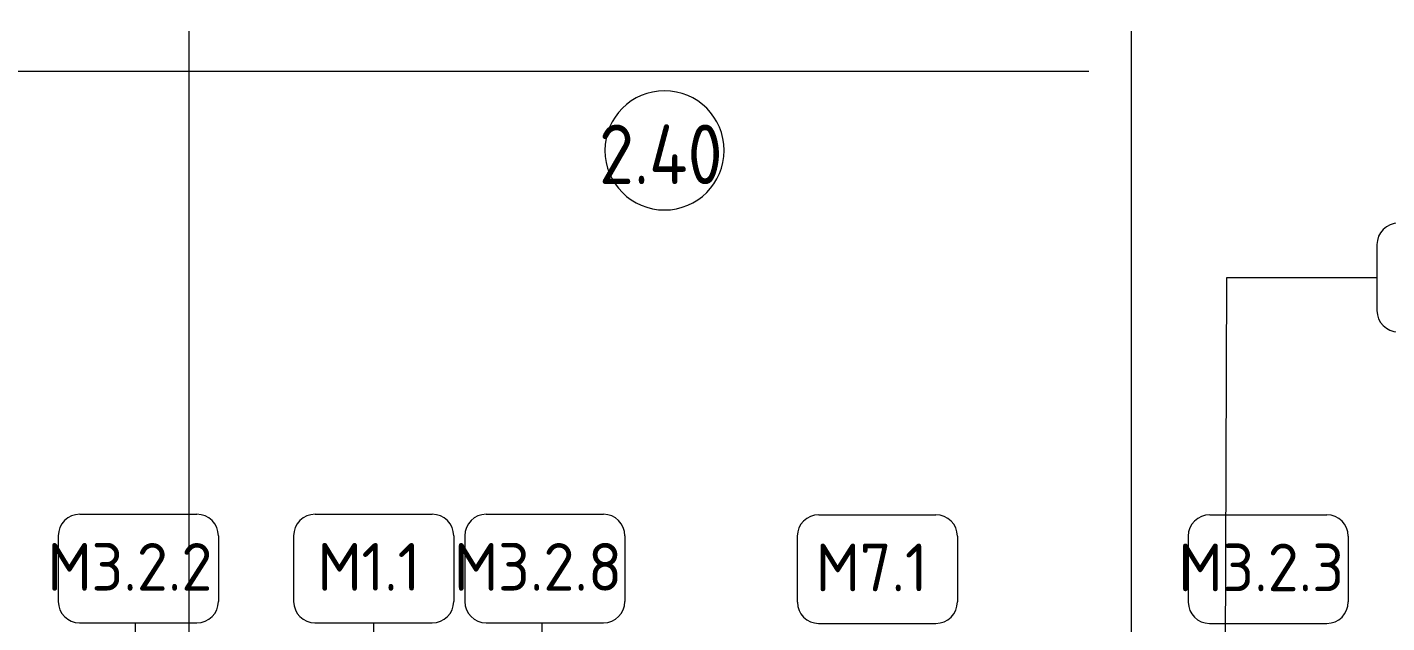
# Model space of a CAD drawing. Header units: millimetres. Extents: x -6228 to 200708, y -8553 to 29014.
# Drawn here: x 144926 to 150624, y 1286 to 3785 of the extents above; entities that cross this region are included whole.
import ezdxf

# ---------------------------------------------------------------- set-up
doc = ezdxf.new("R2010")
doc.units = ezdxf.units.MM
doc.linetypes.add('Осевая', pattern=[15875, 3175, -2381.25, 7937.5, -2381.25])
for name, color, linetype, lineweight in [('A-AREA-IDEN', 7, 'Continuous', 9), ('Марки для знаков', 7, 'Continuous', 9), ('Оси-2', 7, 'Осевая', 9)]:
    doc.layers.add(name, color=color, linetype=linetype, lineweight=lineweight)
doc.styles.add('GOST Common', font='GOST_Common.ttf', dxfattribs={"width": 0.9, "height": 250})
doc.styles.add('GOST Common_1', font='GOST_Common.ttf', dxfattribs={"height": 200})

# ---------------------------------------------------------------- blocks, each defined once
blk = doc.blocks.new('Марка_Помещения - Номер-25198446-План зашивки приборов отопления в осях 2 этажа 23-33')
at = {"layer": 'A-AREA-IDEN'}
for start, end in [(360, 180), (180, 360)]:
    blk.add_arc((0, 0), 2.5, start, end, dxfattribs=at)
blk = doc.blocks.new('Марка_Знаки - В прямоуг_Наименование краткое-30718135-План зашивки приборов отопления в осях 2 этажа 23-33')
at = {"layer": 'Марки для знаков'}
for p, q in [((-2.455, 2.278), (2.455, 2.278)), ((-3.355, 1.378), (-3.355, -1.384)), ((3.355, 1.378), (3.355, -1.378)), ((-2.461, -2.278), (2.455, -2.278))]:
    blk.add_line(p, q, dxfattribs=at)
for centre, radius, start, end in [((-2.455, 1.378), 0.9, 90, 180), ((2.455, 1.378), 0.9, 0, 90), ((-2.461, -1.384), 0.893, 180, 270), ((2.455, -1.378), 0.9, 270, 0)]:
    blk.add_arc(centre, radius, start, end, dxfattribs=at)

msp = doc.modelspace()

# ---------------------------------------------------------------- linework, layer by layer
at = {"layer": 'Марки для знаков'}
for p, q in [((149946.4, 500), (149954.1, 2734.8)), ((149954.1, 2734.8), (150583, 2734.8)), ((145379.9, 496.2), (145379.9, 1286.2)), ((146377.9, 496.2), (146377.9, 1286.2)), ((147084, 496.2), (147084, 1286.2))]:
    msp.add_line(p, q, dxfattribs=at)
at = {"layer": 'Оси-2'}
for p, q in [((145604.3, 593.7), (145604.3, 19415.1)), ((149554.3, 593.7), (149554.3, 19415.1)), ((135881, 3600), (173704.3, 3600))]:
    msp.add_line(p, q, dxfattribs=at)

# ---------------------------------------------------------------- block references
at = {"layer": 'A-AREA-IDEN', "xscale": 99.99999999999993, "yscale": 99.99999999999993, "zscale": 99.99999999999993}
msp.add_blockref('Марка_Помещения - Номер-25198446-План зашивки приборов отопления в осях 2 этажа 23-33', (147597, 3268.1), dxfattribs=at)
at = {"layer": 'Марки для знаков', "xscale": 99.99999999999993, "yscale": 99.99999999999993, "zscale": 99.99999999999993}
for p in [(150918.5, 2734.8), (145391.4, 1513.9), (146377.9, 1513.9), (147095.5, 1513.9), (148489, 1511.6), (150127.5, 1511.6)]:
    msp.add_blockref('Марка_Знаки - В прямоуг_Наименование краткое-30718135-План зашивки приборов отопления в осях 2 этажа 23-33', p, dxfattribs=at)

# ---------------------------------------------------------------- texts
at = {"layer": 'A-AREA-IDEN', "insert": (147322.3, 3376.6), "char_height": 250, "width": 685.443, "attachment_point": 1, "style": 'GOST Common'}
msp.add_mtext('2.40', dxfattribs=at)
at = {"layer": 'Марки для знаков', "char_height": 200, "attachment_point": 1, "style": 'GOST Common_1'}
for s, insert, width in [('\\fGOST Common|b0|i0|c204|p34|;М', (145009.4, 1621), 224.472), ('3.2.2', (145194.6, 1621), 665.401), ('\\fGOST Common|b0|i0|c204|p34|;М', (146141.4, 1621), 224.472), ('1.1', (146326.6, 1621), 312.658), ('\\fGOST Common|b0|i0|c204|p34|;М', (146713.5, 1621), 224.472), ('3.2.8', (146898.7, 1621), 665.401), ('\\fGOST Common|b0|i0|c204|p34|;М', (148229.5, 1618.6), 224.472), ('7.1', (148414.8, 1618.6), 368.776), ('\\fGOST Common|b0|i0|c204|p34|;М', (149749, 1618.6), 224.472), ('3.2.3', (149934.2, 1618.6), 657.384)]:
    msp.add_mtext(s, dxfattribs=dict(at, insert=insert, width=width))

doc.saveas('drawing.dxf')
